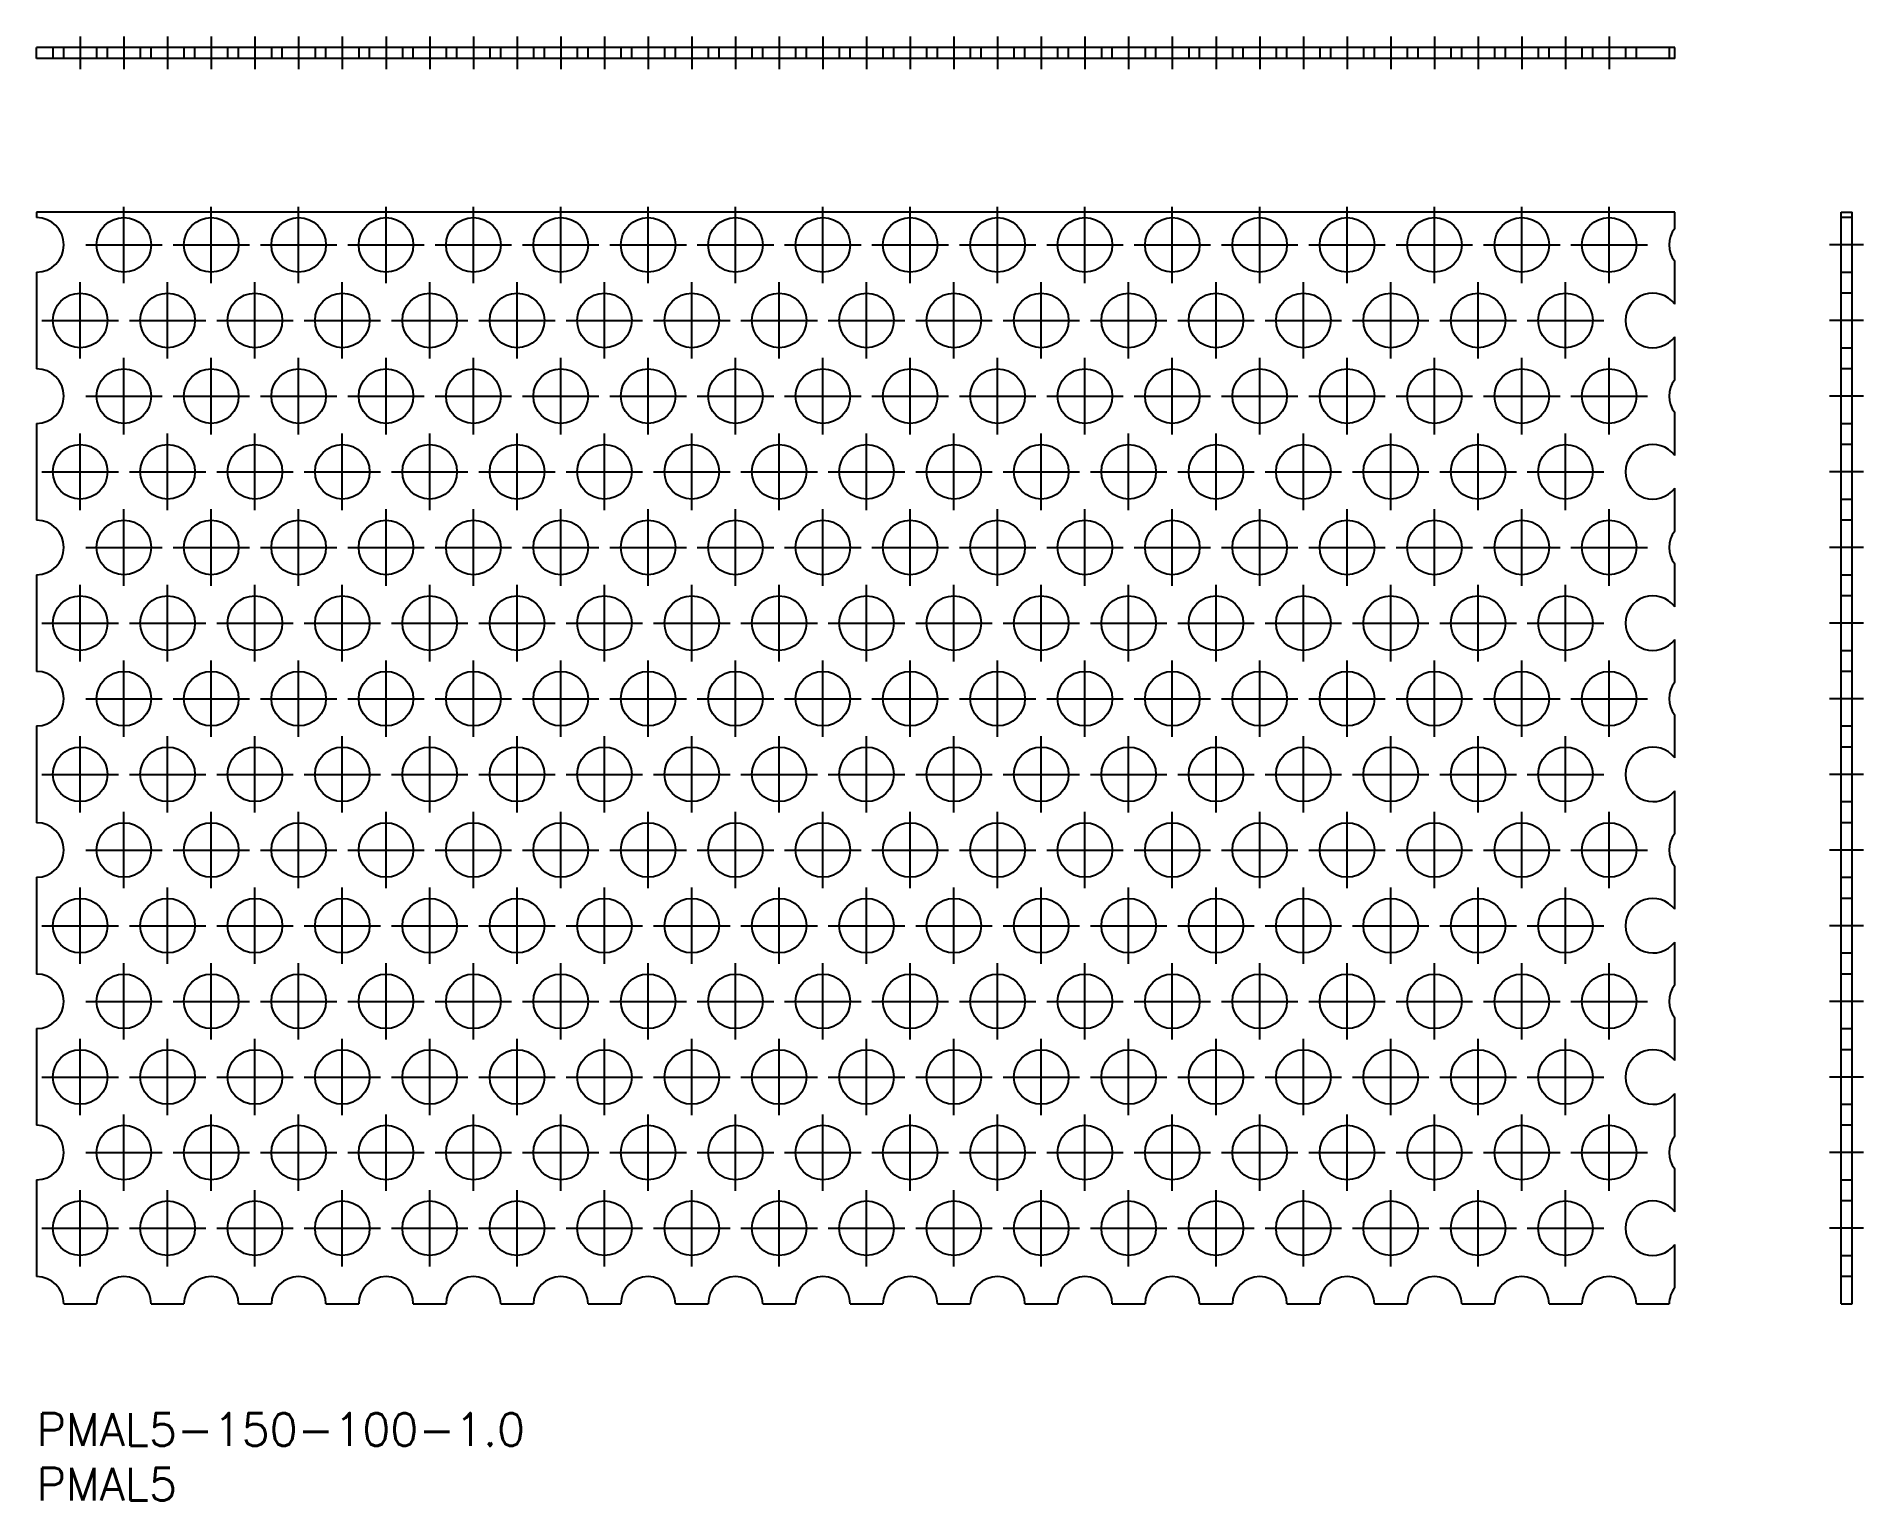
# Model space of a CAD drawing. Extents: x 0 to 167, y -8 to 126.
import ezdxf

# ---------------------------------------------------------------- set-up
doc = ezdxf.new("R2010")
doc.units = 0
doc.header["$LTSCALE"] = 0.5
doc.linetypes.add('CENTER', pattern=[50.8, 31.75, -6.35, 6.35, -6.35])
doc.linetypes.add('DASHED', pattern=[19.05, 12.7, -6.35])
for name, color, linetype in [('MSM_CENTER', 1, 'CENTER'), ('MSM_CONTINUOUS', 7, 'CONTINUOUS'), ('MSM_DASHED', 4, 'DASHED'), ('MSM_PART_NUMBER', 7, 'CONTINUOUS')]:
    doc.layers.add(name, color=color, linetype=linetype)
doc.styles.get("Standard").update_dxf_attribs({"font": 'txt.shx', "height": 3, "bigfont": 'bigfont.shx'})

# ---------------------------------------------------------------- blocks, each defined once
blk = doc.blocks.new('*U14')
at = {"layer": 'MSM_PART_NUMBER'}
blk.add_text('PMAL5-150-100-1.0', height=3, dxfattribs=at).set_placement((0, -3))
blk = doc.blocks.new('*U15')
at = {"layer": 'MSM_PART_NUMBER'}
blk.add_text('PMAL5', height=3, dxfattribs=at).set_placement((0, -8))

msp = doc.modelspace()

# ---------------------------------------------------------------- linework, layer by layer
at = {"layer": 'MSM_CENTER'}
for p, q in [((4, 126.07), (4, 123.07)), ((8, 126.07), (8, 123.07)), ((12, 126.07), (12, 123.07)), ((16, 126.07), (16, 123.07)), ((20, 126.07), (20, 123.07)), ((24, 126.07), (24, 123.07)), ((28, 126.07), (28, 123.07)), ((32, 126.07), (32, 123.07)), ((36, 126.07), (36, 123.07)), ((40, 126.07), (40, 123.07)), ((44, 126.07), (44, 123.07)), ((48, 126.07), (48, 123.07)), ((52, 126.07), (52, 123.07)), ((56, 126.07), (56, 123.07)), ((60, 126.07), (60, 123.07)), ((64, 126.07), (64, 123.07)), ((68, 126.07), (68, 123.07)), ((72, 126.07), (72, 123.07)), ((76, 126.07), (76, 123.07)), ((80, 126.07), (80, 123.07)), ((84, 126.07), (84, 123.07)), ((88, 126.07), (88, 123.07)), ((92, 126.07), (92, 123.07)), ((96, 126.07), (96, 123.07)), ((100, 126.07), (100, 123.07)), ((104, 126.07), (104, 123.07)), ((108, 126.07), (108, 123.07)), ((112, 126.07), (112, 123.07)), ((116, 126.07), (116, 123.07)), ((120, 126.07), (120, 123.07)), ((124, 126.07), (124, 123.07)), ((128, 126.07), (128, 123.07)), ((132, 126.07), (132, 123.07)), ((136, 126.07), (136, 123.07)), ((140, 126.07), (140, 123.07)), ((144, 126.07), (144, 123.07)), ((8, 103.49), (8, 110.49)), ((16, 103.49), (16, 110.49)), ((24, 103.49), (24, 110.49)), ((32, 103.49), (32, 110.49)), ((40, 103.49), (40, 110.49)), ((48, 103.49), (48, 110.49)), ((56, 103.49), (56, 110.49)), ((64, 103.49), (64, 110.49)), ((72, 103.49), (72, 110.49)), ((80, 103.49), (80, 110.49)), ((88, 103.49), (88, 110.49)), ((96, 103.49), (96, 110.49)), ((104, 103.49), (104, 110.49)), ((112, 103.49), (112, 110.49)), ((120, 103.49), (120, 110.49)), ((128, 103.49), (128, 110.49)), ((136, 103.49), (136, 110.49)), ((144, 103.49), (144, 110.49)), ((4.5, 106.99), (11.5, 106.99)), ((12.5, 106.99), (19.5, 106.99)), ((20.5, 106.99), (27.5, 106.99)), ((28.5, 106.99), (35.5, 106.99)), ((36.5, 106.99), (43.5, 106.99)), ((44.5, 106.99), (51.5, 106.99)), ((52.5, 106.99), (59.5, 106.99)), ((60.5, 106.99), (67.5, 106.99)), ((68.5, 106.99), (75.5, 106.99)), ((76.5, 106.99), (83.5, 106.99)), ((84.5, 106.99), (91.5, 106.99)), ((92.5, 106.99), (99.5, 106.99)), ((100.5, 106.99), (107.5, 106.99)), ((108.5, 106.99), (115.5, 106.99)), ((116.5, 106.99), (123.5, 106.99)), ((124.5, 106.99), (131.5, 106.99)), ((132.5, 106.99), (139.5, 106.99)), ((140.5, 106.99), (147.5, 106.99)), ((167.29, 106.99), (164.19, 106.99)), ((4, 96.57), (4, 103.57)), ((12, 96.57), (12, 103.57)), ((20, 96.57), (20, 103.57)), ((28, 96.57), (28, 103.57)), ((36, 96.57), (36, 103.57)), ((44, 96.57), (44, 103.57)), ((52, 96.57), (52, 103.57)), ((60, 96.57), (60, 103.57)), ((68, 96.57), (68, 103.57)), ((76, 96.57), (76, 103.57)), ((84, 96.57), (84, 103.57)), ((92, 96.57), (92, 103.57)), ((100, 96.57), (100, 103.57)), ((108, 96.57), (108, 103.57)), ((116, 96.57), (116, 103.57)), ((124, 96.57), (124, 103.57)), ((132, 96.57), (132, 103.57)), ((140, 96.57), (140, 103.57)), ((0.5, 100.07), (7.5, 100.07)), ((8.5, 100.07), (15.5, 100.07)), ((16.5, 100.07), (23.5, 100.07)), ((24.5, 100.07), (31.5, 100.07)), ((32.5, 100.07), (39.5, 100.07)), ((40.5, 100.07), (47.5, 100.07)), ((48.5, 100.07), (55.5, 100.07)), ((56.5, 100.07), (63.5, 100.07)), ((64.5, 100.07), (71.5, 100.07)), ((72.5, 100.07), (79.5, 100.07)), ((80.5, 100.07), (87.5, 100.07)), ((88.5, 100.07), (95.5, 100.07)), ((96.5, 100.07), (103.5, 100.07)), ((104.5, 100.07), (111.5, 100.07)), ((112.5, 100.07), (119.5, 100.07)), ((120.5, 100.07), (127.5, 100.07)), ((128.5, 100.07), (135.5, 100.07)), ((136.5, 100.07), (143.5, 100.07)), ((167.29, 100.07), (164.19, 100.07)), ((8, 89.64), (8, 96.64)), ((16, 89.64), (16, 96.64)), ((24, 89.64), (24, 96.64)), ((32, 89.64), (32, 96.64)), ((40, 89.64), (40, 96.64)), ((48, 89.64), (48, 96.64)), ((56, 89.64), (56, 96.64)), ((64, 89.64), (64, 96.64)), ((72, 89.64), (72, 96.64)), ((80, 89.64), (80, 96.64)), ((88, 89.64), (88, 96.64)), ((96, 89.64), (96, 96.64)), ((104, 89.64), (104, 96.64)), ((112, 89.64), (112, 96.64)), ((120, 89.64), (120, 96.64)), ((128, 89.64), (128, 96.64)), ((136, 89.64), (136, 96.64)), ((144, 89.64), (144, 96.64)), ((4.5, 93.14), (11.5, 93.14)), ((12.5, 93.14), (19.5, 93.14)), ((20.5, 93.14), (27.5, 93.14)), ((28.5, 93.14), (35.5, 93.14)), ((36.5, 93.14), (43.5, 93.14)), ((44.5, 93.14), (51.5, 93.14)), ((52.5, 93.14), (59.5, 93.14)), ((60.5, 93.14), (67.5, 93.14)), ((68.5, 93.14), (75.5, 93.14)), ((76.5, 93.14), (83.5, 93.14)), ((84.5, 93.14), (91.5, 93.14)), ((92.5, 93.14), (99.5, 93.14)), ((100.5, 93.14), (107.5, 93.14)), ((108.5, 93.14), (115.5, 93.14)), ((116.5, 93.14), (123.5, 93.14)), ((124.5, 93.14), (131.5, 93.14)), ((132.5, 93.14), (139.5, 93.14)), ((140.5, 93.14), (147.5, 93.14)), ((167.29, 93.14), (164.19, 93.14)), ((4, 82.71), (4, 89.71)), ((12, 82.71), (12, 89.71)), ((20, 82.71), (20, 89.71)), ((28, 82.71), (28, 89.71)), ((36, 82.71), (36, 89.71)), ((44, 82.71), (44, 89.71)), ((52, 82.71), (52, 89.71)), ((60, 82.71), (60, 89.71)), ((68, 82.71), (68, 89.71)), ((76, 82.71), (76, 89.71)), ((84, 82.71), (84, 89.71)), ((92, 82.71), (92, 89.71)), ((100, 82.71), (100, 89.71)), ((108, 82.71), (108, 89.71)), ((116, 82.71), (116, 89.71)), ((124, 82.71), (124, 89.71)), ((132, 82.71), (132, 89.71)), ((140, 82.71), (140, 89.71)), ((0.5, 86.21), (7.5, 86.21)), ((8.5, 86.21), (15.5, 86.21)), ((16.5, 86.21), (23.5, 86.21)), ((24.5, 86.21), (31.5, 86.21)), ((32.5, 86.21), (39.5, 86.21)), ((40.5, 86.21), (47.5, 86.21)), ((48.5, 86.21), (55.5, 86.21)), ((56.5, 86.21), (63.5, 86.21)), ((64.5, 86.21), (71.5, 86.21)), ((72.5, 86.21), (79.5, 86.21)), ((80.5, 86.21), (87.5, 86.21)), ((88.5, 86.21), (95.5, 86.21)), ((96.5, 86.21), (103.5, 86.21)), ((104.5, 86.21), (111.5, 86.21)), ((112.5, 86.21), (119.5, 86.21)), ((120.5, 86.21), (127.5, 86.21)), ((128.5, 86.21), (135.5, 86.21)), ((136.5, 86.21), (143.5, 86.21)), ((167.29, 86.21), (164.19, 86.21)), ((8, 75.78), (8, 82.78)), ((16, 75.78), (16, 82.78)), ((24, 75.78), (24, 82.78)), ((32, 75.78), (32, 82.78)), ((40, 75.78), (40, 82.78)), ((48, 75.78), (48, 82.78)), ((56, 75.78), (56, 82.78)), ((64, 75.78), (64, 82.78)), ((72, 75.78), (72, 82.78)), ((80, 75.78), (80, 82.78)), ((88, 75.78), (88, 82.78)), ((96, 75.78), (96, 82.78)), ((104, 75.78), (104, 82.78)), ((112, 75.78), (112, 82.78)), ((120, 75.78), (120, 82.78)), ((128, 75.78), (128, 82.78)), ((136, 75.78), (136, 82.78)), ((144, 75.78), (144, 82.78)), ((4.5, 79.28), (11.5, 79.28)), ((12.5, 79.28), (19.5, 79.28)), ((20.5, 79.28), (27.5, 79.28)), ((28.5, 79.28), (35.5, 79.28)), ((36.5, 79.28), (43.5, 79.28)), ((44.5, 79.28), (51.5, 79.28)), ((52.5, 79.28), (59.5, 79.28)), ((60.5, 79.28), (67.5, 79.28)), ((68.5, 79.28), (75.5, 79.28)), ((76.5, 79.28), (83.5, 79.28)), ((84.5, 79.28), (91.5, 79.28)), ((92.5, 79.28), (99.5, 79.28)), ((100.5, 79.28), (107.5, 79.28)), ((108.5, 79.28), (115.5, 79.28)), ((116.5, 79.28), (123.5, 79.28)), ((124.5, 79.28), (131.5, 79.28)), ((132.5, 79.28), (139.5, 79.28)), ((140.5, 79.28), (147.5, 79.28)), ((167.29, 79.28), (164.19, 79.28)), ((4, 68.85), (4, 75.85)), ((12, 68.85), (12, 75.85)), ((20, 68.85), (20, 75.85)), ((28, 68.85), (28, 75.85)), ((36, 68.85), (36, 75.85)), ((44, 68.85), (44, 75.85)), ((52, 68.85), (52, 75.85)), ((60, 68.85), (60, 75.85)), ((68, 68.85), (68, 75.85)), ((76, 68.85), (76, 75.85)), ((84, 68.85), (84, 75.85)), ((92, 68.85), (92, 75.85)), ((100, 68.85), (100, 75.85)), ((108, 68.85), (108, 75.85)), ((116, 68.85), (116, 75.85)), ((124, 68.85), (124, 75.85)), ((132, 68.85), (132, 75.85)), ((140, 68.85), (140, 75.85)), ((0.5, 72.35), (7.5, 72.35)), ((8.5, 72.35), (15.5, 72.35)), ((16.5, 72.35), (23.5, 72.35)), ((24.5, 72.35), (31.5, 72.35)), ((32.5, 72.35), (39.5, 72.35)), ((40.5, 72.35), (47.5, 72.35)), ((48.5, 72.35), (55.5, 72.35)), ((56.5, 72.35), (63.5, 72.35)), ((64.5, 72.35), (71.5, 72.35)), ((72.5, 72.35), (79.5, 72.35)), ((80.5, 72.35), (87.5, 72.35)), ((88.5, 72.35), (95.5, 72.35)), ((96.5, 72.35), (103.5, 72.35)), ((104.5, 72.35), (111.5, 72.35)), ((112.5, 72.35), (119.5, 72.35)), ((120.5, 72.35), (127.5, 72.35)), ((128.5, 72.35), (135.5, 72.35)), ((136.5, 72.35), (143.5, 72.35)), ((167.29, 72.35), (164.19, 72.35)), ((8, 61.93), (8, 68.93)), ((16, 61.93), (16, 68.93)), ((24, 61.93), (24, 68.93)), ((32, 61.93), (32, 68.93)), ((40, 61.93), (40, 68.93)), ((48, 61.93), (48, 68.93)), ((56, 61.93), (56, 68.93)), ((64, 61.93), (64, 68.93)), ((72, 61.93), (72, 68.93)), ((80, 61.93), (80, 68.93)), ((88, 61.93), (88, 68.93)), ((96, 61.93), (96, 68.93)), ((104, 61.93), (104, 68.93)), ((112, 61.93), (112, 68.93)), ((120, 61.93), (120, 68.93)), ((128, 61.93), (128, 68.93)), ((136, 61.93), (136, 68.93)), ((144, 61.93), (144, 68.93)), ((4.5, 65.43), (11.5, 65.43)), ((12.5, 65.43), (19.5, 65.43)), ((20.5, 65.43), (27.5, 65.43)), ((28.5, 65.43), (35.5, 65.43)), ((36.5, 65.43), (43.5, 65.43)), ((44.5, 65.43), (51.5, 65.43)), ((52.5, 65.43), (59.5, 65.43)), ((60.5, 65.43), (67.5, 65.43)), ((68.5, 65.43), (75.5, 65.43)), ((76.5, 65.43), (83.5, 65.43)), ((84.5, 65.43), (91.5, 65.43)), ((92.5, 65.43), (99.5, 65.43)), ((100.5, 65.43), (107.5, 65.43)), ((108.5, 65.43), (115.5, 65.43)), ((116.5, 65.43), (123.5, 65.43)), ((124.5, 65.43), (131.5, 65.43)), ((132.5, 65.43), (139.5, 65.43)), ((140.5, 65.43), (147.5, 65.43)), ((167.29, 65.43), (164.19, 65.43)), ((4, 55), (4, 62)), ((12, 55), (12, 62)), ((20, 55), (20, 62)), ((28, 55), (28, 62)), ((36, 55), (36, 62)), ((44, 55), (44, 62)), ((52, 55), (52, 62)), ((60, 55), (60, 62)), ((68, 55), (68, 62)), ((76, 55), (76, 62)), ((84, 55), (84, 62)), ((92, 55), (92, 62)), ((100, 55), (100, 62)), ((108, 55), (108, 62)), ((116, 55), (116, 62)), ((124, 55), (124, 62)), ((132, 55), (132, 62)), ((140, 55), (140, 62)), ((0.5, 58.5), (7.5, 58.5)), ((8.5, 58.5), (15.5, 58.5)), ((16.5, 58.5), (23.5, 58.5)), ((24.5, 58.5), (31.5, 58.5)), ((32.5, 58.5), (39.5, 58.5)), ((40.5, 58.5), (47.5, 58.5)), ((48.5, 58.5), (55.5, 58.5)), ((56.5, 58.5), (63.5, 58.5)), ((64.5, 58.5), (71.5, 58.5)), ((72.5, 58.5), (79.5, 58.5)), ((80.5, 58.5), (87.5, 58.5)), ((88.5, 58.5), (95.5, 58.5)), ((96.5, 58.5), (103.5, 58.5)), ((104.5, 58.5), (111.5, 58.5)), ((112.5, 58.5), (119.5, 58.5)), ((120.5, 58.5), (127.5, 58.5)), ((128.5, 58.5), (135.5, 58.5)), ((136.5, 58.5), (143.5, 58.5)), ((167.29, 58.5), (164.19, 58.5)), ((8, 48.07), (8, 55.07)), ((16, 48.07), (16, 55.07)), ((24, 48.07), (24, 55.07)), ((32, 48.07), (32, 55.07)), ((40, 48.07), (40, 55.07)), ((48, 48.07), (48, 55.07)), ((56, 48.07), (56, 55.07)), ((64, 48.07), (64, 55.07)), ((72, 48.07), (72, 55.07)), ((80, 48.07), (80, 55.07)), ((88, 48.07), (88, 55.07)), ((96, 48.07), (96, 55.07)), ((104, 48.07), (104, 55.07)), ((112, 48.07), (112, 55.07)), ((120, 48.07), (120, 55.07)), ((128, 48.07), (128, 55.07)), ((136, 48.07), (136, 55.07)), ((144, 48.07), (144, 55.07)), ((4.5, 51.57), (11.5, 51.57)), ((12.5, 51.57), (19.5, 51.57)), ((20.5, 51.57), (27.5, 51.57)), ((28.5, 51.57), (35.5, 51.57)), ((36.5, 51.57), (43.5, 51.57)), ((44.5, 51.57), (51.5, 51.57)), ((52.5, 51.57), (59.5, 51.57)), ((60.5, 51.57), (67.5, 51.57)), ((68.5, 51.57), (75.5, 51.57)), ((76.5, 51.57), (83.5, 51.57)), ((84.5, 51.57), (91.5, 51.57)), ((92.5, 51.57), (99.5, 51.57)), ((100.5, 51.57), (107.5, 51.57)), ((108.5, 51.57), (115.5, 51.57)), ((116.5, 51.57), (123.5, 51.57)), ((124.5, 51.57), (131.5, 51.57)), ((132.5, 51.57), (139.5, 51.57)), ((140.5, 51.57), (147.5, 51.57)), ((167.29, 51.57), (164.19, 51.57)), ((4, 41.14), (4, 48.14)), ((12, 41.14), (12, 48.14)), ((20, 41.14), (20, 48.14)), ((28, 41.14), (28, 48.14)), ((36, 41.14), (36, 48.14)), ((44, 41.14), (44, 48.14)), ((52, 41.14), (52, 48.14)), ((60, 41.14), (60, 48.14)), ((68, 41.14), (68, 48.14)), ((76, 41.14), (76, 48.14)), ((84, 41.14), (84, 48.14)), ((92, 41.14), (92, 48.14)), ((100, 41.14), (100, 48.14)), ((108, 41.14), (108, 48.14)), ((116, 41.14), (116, 48.14)), ((124, 41.14), (124, 48.14)), ((132, 41.14), (132, 48.14)), ((140, 41.14), (140, 48.14)), ((0.5, 44.64), (7.5, 44.64)), ((8.5, 44.64), (15.5, 44.64)), ((16.5, 44.64), (23.5, 44.64)), ((24.5, 44.64), (31.5, 44.64)), ((32.5, 44.64), (39.5, 44.64)), ((40.5, 44.64), (47.5, 44.64)), ((48.5, 44.64), (55.5, 44.64)), ((56.5, 44.64), (63.5, 44.64)), ((64.5, 44.64), (71.5, 44.64)), ((72.5, 44.64), (79.5, 44.64)), ((80.5, 44.64), (87.5, 44.64)), ((88.5, 44.64), (95.5, 44.64)), ((96.5, 44.64), (103.5, 44.64)), ((104.5, 44.64), (111.5, 44.64)), ((112.5, 44.64), (119.5, 44.64)), ((120.5, 44.64), (127.5, 44.64)), ((128.5, 44.64), (135.5, 44.64)), ((136.5, 44.64), (143.5, 44.64)), ((167.29, 44.64), (164.19, 44.64)), ((8, 34.21), (8, 41.21)), ((16, 34.21), (16, 41.21)), ((24, 34.21), (24, 41.21)), ((32, 34.21), (32, 41.21)), ((40, 34.21), (40, 41.21)), ((48, 34.21), (48, 41.21)), ((56, 34.21), (56, 41.21)), ((64, 34.21), (64, 41.21)), ((72, 34.21), (72, 41.21)), ((80, 34.21), (80, 41.21)), ((88, 34.21), (88, 41.21)), ((96, 34.21), (96, 41.21)), ((104, 34.21), (104, 41.21)), ((112, 34.21), (112, 41.21)), ((120, 34.21), (120, 41.21)), ((128, 34.21), (128, 41.21)), ((136, 34.21), (136, 41.21)), ((144, 34.21), (144, 41.21)), ((4.5, 37.71), (11.5, 37.71)), ((12.5, 37.71), (19.5, 37.71)), ((20.5, 37.71), (27.5, 37.71)), ((28.5, 37.71), (35.5, 37.71)), ((36.5, 37.71), (43.5, 37.71)), ((44.5, 37.71), (51.5, 37.71)), ((52.5, 37.71), (59.5, 37.71)), ((60.5, 37.71), (67.5, 37.71)), ((68.5, 37.71), (75.5, 37.71)), ((76.5, 37.71), (83.5, 37.71)), ((84.5, 37.71), (91.5, 37.71)), ((92.5, 37.71), (99.5, 37.71)), ((100.5, 37.71), (107.5, 37.71)), ((108.5, 37.71), (115.5, 37.71)), ((116.5, 37.71), (123.5, 37.71)), ((124.5, 37.71), (131.5, 37.71)), ((132.5, 37.71), (139.5, 37.71)), ((140.5, 37.71), (147.5, 37.71)), ((167.29, 37.71), (164.19, 37.71)), ((4, 27.28), (4, 34.28)), ((12, 27.28), (12, 34.28)), ((20, 27.28), (20, 34.28)), ((28, 27.28), (28, 34.28)), ((36, 27.28), (36, 34.28)), ((44, 27.28), (44, 34.28)), ((52, 27.28), (52, 34.28)), ((60, 27.28), (60, 34.28)), ((68, 27.28), (68, 34.28)), ((76, 27.28), (76, 34.28)), ((84, 27.28), (84, 34.28)), ((92, 27.28), (92, 34.28)), ((100, 27.28), (100, 34.28)), ((108, 27.28), (108, 34.28)), ((116, 27.28), (116, 34.28)), ((124, 27.28), (124, 34.28)), ((132, 27.28), (132, 34.28)), ((140, 27.28), (140, 34.28)), ((0.5, 30.78), (7.5, 30.78)), ((8.5, 30.78), (15.5, 30.78)), ((16.5, 30.78), (23.5, 30.78)), ((24.5, 30.78), (31.5, 30.78)), ((32.5, 30.78), (39.5, 30.78)), ((40.5, 30.78), (47.5, 30.78)), ((48.5, 30.78), (55.5, 30.78)), ((56.5, 30.78), (63.5, 30.78)), ((64.5, 30.78), (71.5, 30.78)), ((72.5, 30.78), (79.5, 30.78)), ((80.5, 30.78), (87.5, 30.78)), ((88.5, 30.78), (95.5, 30.78)), ((96.5, 30.78), (103.5, 30.78)), ((104.5, 30.78), (111.5, 30.78)), ((112.5, 30.78), (119.5, 30.78)), ((120.5, 30.78), (127.5, 30.78)), ((128.5, 30.78), (135.5, 30.78)), ((136.5, 30.78), (143.5, 30.78)), ((167.29, 30.78), (164.19, 30.78)), ((8, 20.36), (8, 27.36)), ((16, 20.36), (16, 27.36)), ((24, 20.36), (24, 27.36)), ((32, 20.36), (32, 27.36)), ((40, 20.36), (40, 27.36)), ((48, 20.36), (48, 27.36)), ((56, 20.36), (56, 27.36)), ((64, 20.36), (64, 27.36)), ((72, 20.36), (72, 27.36)), ((80, 20.36), (80, 27.36)), ((88, 20.36), (88, 27.36)), ((96, 20.36), (96, 27.36)), ((104, 20.36), (104, 27.36)), ((112, 20.36), (112, 27.36)), ((120, 20.36), (120, 27.36)), ((128, 20.36), (128, 27.36)), ((136, 20.36), (136, 27.36)), ((144, 20.36), (144, 27.36)), ((4.5, 23.86), (11.5, 23.86)), ((12.5, 23.86), (19.5, 23.86)), ((20.5, 23.86), (27.5, 23.86)), ((28.5, 23.86), (35.5, 23.86)), ((36.5, 23.86), (43.5, 23.86)), ((44.5, 23.86), (51.5, 23.86)), ((52.5, 23.86), (59.5, 23.86)), ((60.5, 23.86), (67.5, 23.86)), ((68.5, 23.86), (75.5, 23.86)), ((76.5, 23.86), (83.5, 23.86)), ((84.5, 23.86), (91.5, 23.86)), ((92.5, 23.86), (99.5, 23.86)), ((100.5, 23.86), (107.5, 23.86)), ((108.5, 23.86), (115.5, 23.86)), ((116.5, 23.86), (123.5, 23.86)), ((124.5, 23.86), (131.5, 23.86)), ((132.5, 23.86), (139.5, 23.86)), ((140.5, 23.86), (147.5, 23.86)), ((167.29, 23.86), (164.19, 23.86)), ((4, 13.43), (4, 20.43)), ((12, 13.43), (12, 20.43)), ((20, 13.43), (20, 20.43)), ((28, 13.43), (28, 20.43)), ((36, 13.43), (36, 20.43)), ((44, 13.43), (44, 20.43)), ((52, 13.43), (52, 20.43)), ((60, 13.43), (60, 20.43)), ((68, 13.43), (68, 20.43)), ((76, 13.43), (76, 20.43)), ((84, 13.43), (84, 20.43)), ((92, 13.43), (92, 20.43)), ((100, 13.43), (100, 20.43)), ((108, 13.43), (108, 20.43)), ((116, 13.43), (116, 20.43)), ((124, 13.43), (124, 20.43)), ((132, 13.43), (132, 20.43)), ((140, 13.43), (140, 20.43)), ((0.5, 16.93), (7.5, 16.93)), ((8.5, 16.93), (15.5, 16.93)), ((16.5, 16.93), (23.5, 16.93)), ((24.5, 16.93), (31.5, 16.93)), ((32.5, 16.93), (39.5, 16.93)), ((40.5, 16.93), (47.5, 16.93)), ((48.5, 16.93), (55.5, 16.93)), ((56.5, 16.93), (63.5, 16.93)), ((64.5, 16.93), (71.5, 16.93)), ((72.5, 16.93), (79.5, 16.93)), ((80.5, 16.93), (87.5, 16.93)), ((88.5, 16.93), (95.5, 16.93)), ((96.5, 16.93), (103.5, 16.93)), ((104.5, 16.93), (111.5, 16.93)), ((112.5, 16.93), (119.5, 16.93)), ((120.5, 16.93), (127.5, 16.93)), ((128.5, 16.93), (135.5, 16.93)), ((136.5, 16.93), (143.5, 16.93)), ((167.29, 16.93), (164.19, 16.93))]:
    msp.add_line(p, q, dxfattribs=at)
at = {"layer": 'MSM_CONTINUOUS'}
for p, q in [((150, 125.07), (0, 125.07)), ((0, 124.07), (0, 125.07)), ((150, 124.07), (0, 124.07)), ((150, 124.07), (150, 125.07)), ((150, 110), (0, 110)), ((0, 110), (0, 109.49)), ((150, 108.49), (150, 110)), ((165.24, 110), (166.24, 110)), ((165.24, 10), (165.24, 110)), ((166.24, 10), (166.24, 110)), ((150, 101.57), (150, 105.49)), ((0, 104.49), (0, 95.64)), ((150, 94.64), (150, 98.57)), ((0, 90.64), (0, 81.78)), ((150, 87.71), (150, 91.64)), ((150, 80.78), (150, 84.71)), ((150, 73.85), (150, 77.78)), ((0, 76.78), (0, 67.93)), ((150, 66.93), (150, 70.85)), ((150, 60), (150, 63.93)), ((0, 62.93), (0, 54.07)), ((150, 53.07), (150, 57)), ((0, 49.07), (0, 40.21)), ((150, 46.14), (150, 50.07)), ((150, 39.21), (150, 43.14)), ((0, 35.21), (0, 26.36)), ((150, 32.28), (150, 36.21)), ((150, 25.36), (150, 29.28)), ((150, 18.43), (150, 22.36)), ((0, 21.36), (0, 12.5)), ((150, 11.5), (150, 15.43)), ((2.5, 10), (5.5, 10)), ((10.5, 10), (13.5, 10)), ((18.5, 10), (21.5, 10)), ((26.5, 10), (29.5, 10)), ((34.5, 10), (37.5, 10)), ((42.5, 10), (45.5, 10)), ((50.5, 10), (53.5, 10)), ((58.5, 10), (61.5, 10)), ((66.5, 10), (69.5, 10)), ((74.5, 10), (77.5, 10)), ((82.5, 10), (85.5, 10)), ((90.5, 10), (93.5, 10)), ((98.5, 10), (101.5, 10)), ((106.5, 10), (109.5, 10)), ((114.5, 10), (117.5, 10)), ((122.5, 10), (125.5, 10)), ((130.5, 10), (133.5, 10)), ((138.5, 10), (141.5, 10)), ((146.5, 10), (149.5, 10)), ((165.24, 10), (166.24, 10))]:
    msp.add_line(p, q, dxfattribs=at)
for centre in [(8, 106.99), (16, 106.99), (24, 106.99), (32, 106.99), (40, 106.99), (48, 106.99), (56, 106.99), (64, 106.99), (72, 106.99), (80, 106.99), (88, 106.99), (96, 106.99), (104, 106.99), (112, 106.99), (120, 106.99), (128, 106.99), (136, 106.99), (144, 106.99), (4, 100.07), (12, 100.07), (20, 100.07), (28, 100.07), (36, 100.07), (44, 100.07), (52, 100.07), (60, 100.07), (68, 100.07), (76, 100.07), (84, 100.07), (92, 100.07), (100, 100.07), (108, 100.07), (116, 100.07), (124, 100.07), (132, 100.07), (140, 100.07), (8, 93.14), (16, 93.14), (24, 93.14), (32, 93.14), (40, 93.14), (48, 93.14), (56, 93.14), (64, 93.14), (72, 93.14), (80, 93.14), (88, 93.14), (96, 93.14), (104, 93.14), (112, 93.14), (120, 93.14), (128, 93.14), (136, 93.14), (144, 93.14), (4, 86.21), (12, 86.21), (20, 86.21), (28, 86.21), (36, 86.21), (44, 86.21), (52, 86.21), (60, 86.21), (68, 86.21), (76, 86.21), (84, 86.21), (92, 86.21), (100, 86.21), (108, 86.21), (116, 86.21), (124, 86.21), (132, 86.21), (140, 86.21), (8, 79.28), (16, 79.28), (24, 79.28), (32, 79.28), (40, 79.28), (48, 79.28), (56, 79.28), (64, 79.28), (72, 79.28), (80, 79.28), (88, 79.28), (96, 79.28), (104, 79.28), (112, 79.28), (120, 79.28), (128, 79.28), (136, 79.28), (144, 79.28), (4, 72.35), (12, 72.35), (20, 72.35), (28, 72.35), (36, 72.35), (44, 72.35), (52, 72.35), (60, 72.35), (68, 72.35), (76, 72.35), (84, 72.35), (92, 72.35), (100, 72.35), (108, 72.35), (116, 72.35), (124, 72.35), (132, 72.35), (140, 72.35), (8, 65.43), (16, 65.43), (24, 65.43), (32, 65.43), (40, 65.43), (48, 65.43), (56, 65.43), (64, 65.43), (72, 65.43), (80, 65.43), (88, 65.43), (96, 65.43), (104, 65.43), (112, 65.43), (120, 65.43), (128, 65.43), (136, 65.43), (144, 65.43), (4, 58.5), (12, 58.5), (20, 58.5), (28, 58.5), (36, 58.5), (44, 58.5), (52, 58.5), (60, 58.5), (68, 58.5), (76, 58.5), (84, 58.5), (92, 58.5), (100, 58.5), (108, 58.5), (116, 58.5), (124, 58.5), (132, 58.5), (140, 58.5), (8, 51.57), (16, 51.57), (24, 51.57), (32, 51.57), (40, 51.57), (48, 51.57), (56, 51.57), (64, 51.57), (72, 51.57), (80, 51.57), (88, 51.57), (96, 51.57), (104, 51.57), (112, 51.57), (120, 51.57), (128, 51.57), (136, 51.57), (144, 51.57), (4, 44.64), (12, 44.64), (20, 44.64), (28, 44.64), (36, 44.64), (44, 44.64), (52, 44.64), (60, 44.64), (68, 44.64), (76, 44.64), (84, 44.64), (92, 44.64), (100, 44.64), (108, 44.64), (116, 44.64), (124, 44.64), (132, 44.64), (140, 44.64), (8, 37.71), (16, 37.71), (24, 37.71), (32, 37.71), (40, 37.71), (48, 37.71), (56, 37.71), (64, 37.71), (72, 37.71), (80, 37.71), (88, 37.71), (96, 37.71), (104, 37.71), (112, 37.71), (120, 37.71), (128, 37.71), (136, 37.71), (144, 37.71), (4, 30.78), (12, 30.78), (20, 30.78), (28, 30.78), (36, 30.78), (44, 30.78), (52, 30.78), (60, 30.78), (68, 30.78), (76, 30.78), (84, 30.78), (92, 30.78), (100, 30.78), (108, 30.78), (116, 30.78), (124, 30.78), (132, 30.78), (140, 30.78), (8, 23.86), (16, 23.86), (24, 23.86), (32, 23.86), (40, 23.86), (48, 23.86), (56, 23.86), (64, 23.86), (72, 23.86), (80, 23.86), (88, 23.86), (96, 23.86), (104, 23.86), (112, 23.86), (120, 23.86), (128, 23.86), (136, 23.86), (144, 23.86), (4, 16.93), (12, 16.93), (20, 16.93), (28, 16.93), (36, 16.93), (44, 16.93), (52, 16.93), (60, 16.93), (68, 16.93), (76, 16.93), (84, 16.93), (92, 16.93), (100, 16.93), (108, 16.93), (116, 16.93), (124, 16.93), (132, 16.93), (140, 16.93)]:
    msp.add_circle(centre, 2.5, dxfattribs=at)
for centre, start, end in [((0, 106.99), 270, 90), ((152, 106.99), 143.1301, 216.8699), ((148, 100.07), 36.8699, 323.1301), ((0, 93.14), 270, 90), ((152, 93.14), 143.1301, 216.8699), ((148, 86.21), 36.8699, 323.1301), ((0, 79.28), 270, 90), ((152, 79.28), 143.1301, 216.8699), ((148, 72.35), 36.8699, 323.1301), ((0, 65.43), 270, 90), ((152, 65.43), 143.1301, 216.8699), ((148, 58.5), 36.8699, 323.1301), ((0, 51.57), 270, 90), ((152, 51.57), 143.1301, 216.8699), ((148, 44.64), 36.8699, 323.1301), ((0, 37.71), 270, 90), ((152, 37.71), 143.1301, 216.8699), ((148, 30.78), 36.8699, 323.1301), ((0, 23.86), 270, 90), ((152, 23.86), 143.1301, 216.8699), ((148, 16.93), 36.8699, 323.1301), ((0, 10), 0, 90), ((8, 10), 0, 180), ((16, 10), 0, 180), ((24, 10), 0, 180), ((32, 10), 0, 180), ((40, 10), 0, 180), ((48, 10), 0, 180), ((56, 10), 0, 180), ((64, 10), 0, 180), ((72, 10), 0, 180), ((80, 10), 0, 180), ((88, 10), 0, 180), ((96, 10), 0, 180), ((104, 10), 0, 180), ((112, 10), 0, 180), ((120, 10), 0, 180), ((128, 10), 0, 180), ((136, 10), 0, 180), ((144, 10), 0, 180), ((152, 10), 143.1301, 180)]:
    msp.add_arc(centre, 2.5, start, end, dxfattribs=at)
at = {"layer": 'MSM_DASHED'}
for p, q in [((1.5, 125.07), (1.5, 124.07)), ((2.5, 124.07), (2.5, 125.07)), ((5.5, 125.07), (5.5, 124.07)), ((6.5, 124.07), (6.5, 125.07)), ((9.5, 125.07), (9.5, 124.07)), ((10.5, 124.07), (10.5, 125.07)), ((13.5, 125.07), (13.5, 124.07)), ((14.5, 124.07), (14.5, 125.07)), ((17.5, 125.07), (17.5, 124.07)), ((18.5, 124.07), (18.5, 125.07)), ((21.5, 125.07), (21.5, 124.07)), ((22.5, 124.07), (22.5, 125.07)), ((25.5, 125.07), (25.5, 124.07)), ((26.5, 124.07), (26.5, 125.07)), ((29.5, 125.07), (29.5, 124.07)), ((30.5, 124.07), (30.5, 125.07)), ((33.5, 125.07), (33.5, 124.07)), ((34.5, 124.07), (34.5, 125.07)), ((37.5, 125.07), (37.5, 124.07)), ((38.5, 124.07), (38.5, 125.07)), ((41.5, 125.07), (41.5, 124.07)), ((42.5, 124.07), (42.5, 125.07)), ((45.5, 125.07), (45.5, 124.07)), ((46.5, 124.07), (46.5, 125.07)), ((49.5, 125.07), (49.5, 124.07)), ((50.5, 124.07), (50.5, 125.07)), ((53.5, 125.07), (53.5, 124.07)), ((54.5, 124.07), (54.5, 125.07)), ((57.5, 125.07), (57.5, 124.07)), ((58.5, 124.07), (58.5, 125.07)), ((61.5, 125.07), (61.5, 124.07)), ((62.5, 124.07), (62.5, 125.07)), ((65.5, 125.07), (65.5, 124.07)), ((66.5, 124.07), (66.5, 125.07)), ((69.5, 125.07), (69.5, 124.07)), ((70.5, 124.07), (70.5, 125.07)), ((73.5, 125.07), (73.5, 124.07)), ((74.5, 124.07), (74.5, 125.07)), ((77.5, 125.07), (77.5, 124.07)), ((78.5, 124.07), (78.5, 125.07)), ((81.5, 125.07), (81.5, 124.07)), ((82.5, 124.07), (82.5, 125.07)), ((85.5, 125.07), (85.5, 124.07)), ((86.5, 124.07), (86.5, 125.07)), ((89.5, 125.07), (89.5, 124.07)), ((90.5, 124.07), (90.5, 125.07)), ((93.5, 125.07), (93.5, 124.07)), ((94.5, 124.07), (94.5, 125.07)), ((97.5, 125.07), (97.5, 124.07)), ((98.5, 124.07), (98.5, 125.07)), ((101.5, 125.07), (101.5, 124.07)), ((102.5, 124.07), (102.5, 125.07)), ((105.5, 125.07), (105.5, 124.07)), ((106.5, 124.07), (106.5, 125.07)), ((109.5, 125.07), (109.5, 124.07)), ((110.5, 124.07), (110.5, 125.07)), ((113.5, 125.07), (113.5, 124.07)), ((114.5, 124.07), (114.5, 125.07)), ((117.5, 125.07), (117.5, 124.07)), ((118.5, 124.07), (118.5, 125.07)), ((121.5, 125.07), (121.5, 124.07)), ((122.5, 124.07), (122.5, 125.07)), ((125.5, 125.07), (125.5, 124.07)), ((126.5, 124.07), (126.5, 125.07)), ((129.5, 125.07), (129.5, 124.07)), ((130.5, 124.07), (130.5, 125.07)), ((133.5, 125.07), (133.5, 124.07)), ((134.5, 124.07), (134.5, 125.07)), ((137.5, 125.07), (137.5, 124.07)), ((138.5, 124.07), (138.5, 125.07)), ((141.5, 125.07), (141.5, 124.07)), ((142.5, 124.07), (142.5, 125.07)), ((145.5, 125.07), (145.5, 124.07)), ((146.5, 124.07), (146.5, 125.07)), ((149.5, 125.07), (149.5, 124.07)), ((166.24, 109.49), (165.24, 109.49)), ((165.24, 104.49), (166.24, 104.49)), ((166.24, 102.57), (165.24, 102.57)), ((165.24, 97.57), (166.24, 97.57)), ((166.24, 95.64), (165.24, 95.64)), ((165.24, 90.64), (166.24, 90.64)), ((166.24, 88.71), (165.24, 88.71)), ((165.24, 83.71), (166.24, 83.71)), ((166.24, 81.78), (165.24, 81.78)), ((165.24, 76.78), (166.24, 76.78)), ((166.24, 74.85), (165.24, 74.85)), ((165.24, 69.85), (166.24, 69.85)), ((166.24, 67.93), (165.24, 67.93)), ((165.24, 62.93), (166.24, 62.93)), ((166.24, 61), (165.24, 61)), ((165.24, 56), (166.24, 56)), ((166.24, 54.07), (165.24, 54.07)), ((165.24, 49.07), (166.24, 49.07)), ((166.24, 47.14), (165.24, 47.14)), ((165.24, 42.14), (166.24, 42.14)), ((166.24, 40.21), (165.24, 40.21)), ((165.24, 35.21), (166.24, 35.21)), ((166.24, 33.28), (165.24, 33.28)), ((165.24, 28.28), (166.24, 28.28)), ((166.24, 26.36), (165.24, 26.36)), ((165.24, 21.36), (166.24, 21.36)), ((166.24, 19.43), (165.24, 19.43)), ((165.24, 14.43), (166.24, 14.43)), ((166.24, 12.5), (165.24, 12.5))]:
    msp.add_line(p, q, dxfattribs=at)

# ---------------------------------------------------------------- block references
at = {"layer": 'MSM_CONTINUOUS'}
for name in ['*U14', '*U15']:
    msp.add_blockref(name, (0, 0), dxfattribs=at)

doc.saveas('drawing.dxf')
